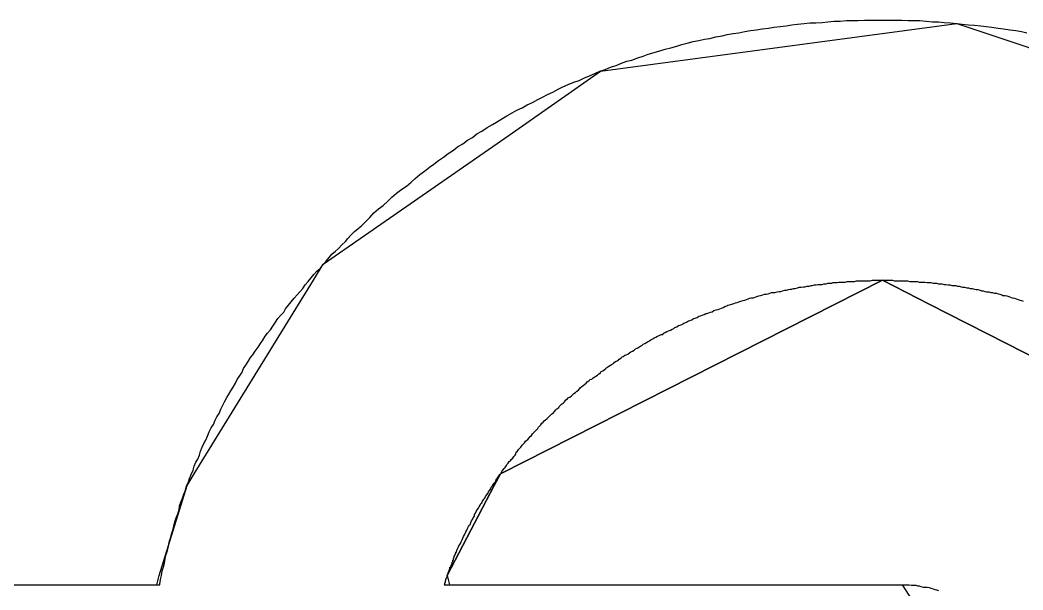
# Model space of a CAD drawing. Extents: x -69.4 to 29.6, y -21.9 to 37.7.
# Drawn here: x -53.025 to -51.3, y 24.12 to 25.101 of the extents above; entities that cross this region are included whole.
import ezdxf

# ---------------------------------------------------------------- set-up
doc = ezdxf.new("R2010")
doc.units = 0
doc.layers.add('gto', color=5, linetype='CONTINUOUS')

msp = doc.modelspace()

# ---------------------------------------------------------------- linework, layer by layer
at = {"layer": 'gto', "color": 5}
for points in [[(-53.026106, 24.129048), (-53.018106, 24.129048), (-53.011106, 24.129048), (-53.004106, 24.129048), (-52.996106, 24.129048), (-52.989106, 24.129048), (-52.981106, 24.129048), (-52.974106, 24.129048), (-52.967106, 24.129048), (-52.960106, 24.129048), (-52.953106, 24.129048), (-52.945106, 24.129048), (-52.938106, 24.129048), (-52.932106, 24.129048), (-52.925106, 24.129048), (-52.918106, 24.129048), (-52.911106, 24.129048), (-52.904106, 24.129048), (-52.898106, 24.129048), (-52.892106, 24.129048), (-52.886106, 24.129048), (-52.879106, 24.129048), (-52.873106, 24.129048), (-52.867106, 24.129048), (-52.861106, 24.129048), (-52.857106, 24.129048), (-52.851106, 24.129048), (-52.846106, 24.129048), (-52.840106, 24.129048), (-52.835106, 24.129048), (-52.831106, 24.129048), (-52.826106, 24.129048), (-52.822106, 24.129048), (-52.818106, 24.129048), (-52.814106, 24.129048), (-52.810106, 24.129048), (-52.807106, 24.129048), (-52.803106, 24.129048), (-52.800106, 24.129048), (-52.797106, 24.129048), (-52.795106, 24.129048), (-52.792106, 24.129048), (-52.790106, 24.129048), (-52.788106, 24.129048), (-52.787106, 24.129048), (-52.787106, 24.129048), (-52.786106, 24.129048), (-52.785106, 24.129048), (-52.784106, 24.129048), (-52.784106, 24.130048), (-52.783106, 24.138048), (-52.781106, 24.145048), (-52.780106, 24.153048), (-52.778106, 24.160048), (-52.776106, 24.166048), (-52.775106, 24.174048), (-52.773106, 24.181048), (-52.771106, 24.188048), (-52.769106, 24.195048), (-52.768106, 24.202048), (-52.766106, 24.209048), (-52.764106, 24.216048), (-52.762106, 24.223048), (-52.760106, 24.230048), (-52.758106, 24.237048), (-52.756106, 24.244048), (-52.753106, 24.251049), (-52.751106, 24.258049), (-52.750106, 24.265049), (-52.748105, 24.271049), (-52.745105, 24.278049), (-52.743105, 24.285049), (-52.740105, 24.292049), (-52.738105, 24.299049), (-52.735105, 24.306049), (-52.733105, 24.312049), (-52.730105, 24.319049), (-52.727105, 24.326049), (-52.725105, 24.333049), (-52.722105, 24.340049), (-52.719105, 24.345049), (-52.716105, 24.352049), (-52.714105, 24.359049), (-52.711105, 24.366049), (-52.708105, 24.373049), (-52.705105, 24.378049), (-52.702105, 24.385049), (-52.699105, 24.392049), (-52.696105, 24.399049), (-52.692105, 24.405049), (-52.689105, 24.412049), (-52.686105, 24.418049), (-52.682105, 24.424049), (-52.679105, 24.431049), (-52.676105, 24.438049), (-52.673105, 24.444049), (-52.669105, 24.451049), (-52.666105, 24.456049), (-52.662105, 24.463049), (-52.658105, 24.469049), (-52.654105, 24.476049), (-52.651105, 24.482049), (-52.647105, 24.488049), (-52.643105, 24.494049), (-52.640105, 24.501049), (-52.636105, 24.507049), (-52.632105, 24.513049), (-52.628105, 24.520049), (-52.624105, 24.525049), (-52.620105, 24.531049), (-52.615105, 24.538049), (-52.611105, 24.544049), (-52.607105, 24.550049), (-52.603105, 24.557049), (-52.599105, 24.562049), (-52.594105, 24.568049), (-52.590105, 24.574049), (-52.585105, 24.581049), (-52.581105, 24.587049), (-52.576105, 24.593049), (-52.571105, 24.598049), (-52.568105, 24.604049), (-52.563105, 24.610049), (-52.558105, 24.616049), (-52.553105, 24.622049), (-52.548105, 24.628049), (-52.543105, 24.633049), (-52.538105, 24.639049), (-52.534105, 24.645049), (-52.529105, 24.651049), (-52.524105, 24.657049), (-52.519105, 24.663049), (-52.514105, 24.669049), (-52.508105, 24.674049), (-52.503105, 24.680049), (-52.498105, 24.686049), (-52.493105, 24.692049), (-52.488105, 24.698049), (-52.482105, 24.703049), (-52.477105, 24.708049), (-52.471105, 24.714049), (-52.465105, 24.720049), (-52.461105, 24.725049), (-52.455105, 24.731049), (-52.449105, 24.737049), (-52.443105, 24.742049), (-52.437105, 24.747049), (-52.430105, 24.75405), (-52.423105, 24.76105), (-52.416105, 24.76905), (-52.408105, 24.77605), (-52.400105, 24.78205), (-52.392105, 24.78905), (-52.385105, 24.79605), (-52.377105, 24.80305), (-52.368105, 24.81005), (-52.360105, 24.81505), (-52.352105, 24.82205), (-52.345105, 24.82805), (-52.337105, 24.83505), (-52.329105, 24.84105), (-52.320105, 24.84805), (-52.313105, 24.85305), (-52.305105, 24.85905), (-52.296105, 24.86505), (-52.288105, 24.87105), (-52.279105, 24.87705), (-52.272105, 24.88305), (-52.263105, 24.88805), (-52.255105, 24.89405), (-52.246104, 24.89905), (-52.239104, 24.90505), (-52.230104, 24.91005), (-52.221104, 24.91605), (-52.212104, 24.92105), (-52.205104, 24.92505), (-52.196104, 24.93105), (-52.187104, 24.93605), (-52.178104, 24.94105), (-52.170104, 24.94605), (-52.161104, 24.95005), (-52.152104, 24.95505), (-52.143104, 24.95905), (-52.134104, 24.96405), (-52.126104, 24.96805), (-52.117104, 24.97305), (-52.108104, 24.97705), (-52.099104, 24.98205), (-52.091104, 24.98605), (-52.082104, 24.99005), (-52.072104, 24.99405), (-52.063104, 24.99705), (-52.055104, 25.00105), (-52.045104, 25.00505), (-52.036104, 25.00905), (-52.027104, 25.01305), (-52.018104, 25.01605), (-52.009104, 25.02005), (-51.999104, 25.02305), (-51.990104, 25.02705), (-51.981104, 25.03005), (-51.972104, 25.03205), (-51.962104, 25.03605), (-51.953104, 25.03905), (-51.944104, 25.04205), (-51.934104, 25.04505), (-51.924104, 25.04805), (-51.915104, 25.05105), (-51.905104, 25.05305), (-51.895104, 25.05605), (-51.886104, 25.05905), (-51.877104, 25.06105), (-51.867104, 25.06405), (-51.857104, 25.06605), (-51.847104, 25.06805), (-51.838104, 25.06905), (-51.828104, 25.07205), (-51.817104, 25.07405), (-51.808104, 25.07605), (-51.798104, 25.07805), (-51.788104, 25.07905), (-51.778104, 25.08105), (-51.768104, 25.08305), (-51.758104, 25.08405), (-51.748103, 25.08605), (-51.737103, 25.08705), (-51.728103, 25.08905), (-51.717103, 25.09005), (-51.707103, 25.09105), (-51.697103, 25.09305), (-51.687103, 25.09405), (-51.676103, 25.09505), (-51.666103, 25.09605), (-51.656103, 25.09605), (-51.645103, 25.09705), (-51.635103, 25.09805), (-51.625103, 25.09905), (-51.614103, 25.09905), (-51.603103, 25.10005), (-51.592103, 25.10005), (-51.583103, 25.10005), (-51.572103, 25.10105), (-51.561103, 25.10105), (-51.551103, 25.10105), (-51.540103, 25.10105), (-51.529103, 25.10105), (-51.518103, 25.10105), (-51.508103, 25.10105), (-51.497103, 25.10005), (-51.486103, 25.10005), (-51.477103, 25.10005), (-51.466103, 25.09905), (-51.455103, 25.09805), (-51.445103, 25.09805), (-51.435103, 25.09705), (-51.424103, 25.09605), (-51.413103, 25.09505), (-51.404103, 25.09405), (-51.393103, 25.09305), (-51.383103, 25.09205), (-51.372103, 25.09105), (-51.363103, 25.09005), (-51.353103, 25.08905), (-51.342103, 25.08705), (-51.333103, 25.08605), (-51.322103, 25.08405), (-51.312103, 25.08305), (-51.302103, 25.08105), (-51.293103, 25.07905)], [(-53.267107, 24.129048), (-52.789106, 24.129048), (-52.785106, 24.145048), (-52.737105, 24.300049), (-52.725105, 24.320049), (-52.520105, 24.653049), (-52.503105, 24.681049), (-52.183104, 24.90305), (-52.026104, 25.01305), (-51.413103, 25.09505), (-51.168102, 25.01305)], [(-52.026104, 25.01305), (-51.413103, 25.09505)], [(-51.413103, 25.09505), (-51.168102, 25.01305)], [(-52.183104, 24.90305), (-52.026104, 25.01305)], [(-52.503105, 24.681049), (-52.183104, 24.90305)], [(-52.520105, 24.653049), (-52.503105, 24.681049)], [(-52.725105, 24.320049), (-52.520105, 24.653049)], [(-51.541103, 24.653049), (-52.198104, 24.320049), (-52.209104, 24.300049), (-52.290105, 24.145048), (-52.286105, 24.129048), (-51.507103, 24.129048), (-51.496103, 24.111048), (-51.317103, 23.809048), (-51.397103, 23.736047), (-51.465103, 23.673047), (-51.580103, 23.669047), (-52.222104, 23.669047), (-52.292105, 23.661047), (-52.278105, 23.622047), (-52.103104, 23.368047), (-51.732103, 23.262047), (-51.380103, 23.161046), (-51.251103, 23.262047)], [(-52.198104, 24.320049), (-51.541103, 24.653049)], [(-51.605103, 24.650049), (-51.602103, 24.651049)], [(-51.602103, 24.651049), (-51.599103, 24.651049)], [(-51.599103, 24.651049), (-51.595103, 24.651049)], [(-51.595103, 24.651049), (-51.592103, 24.651049)], [(-51.592103, 24.651049), (-51.589103, 24.651049)], [(-51.589103, 24.651049), (-51.586103, 24.652049)], [(-51.586103, 24.652049), (-51.582103, 24.652049)], [(-51.582103, 24.652049), (-51.579103, 24.652049)], [(-51.579103, 24.652049), (-51.575103, 24.652049)], [(-51.575103, 24.652049), (-51.572103, 24.652049)], [(-51.572103, 24.652049), (-51.569103, 24.652049)], [(-51.569103, 24.652049), (-51.565103, 24.652049)], [(-51.565103, 24.652049), (-51.562103, 24.652049)], [(-51.562103, 24.652049), (-51.558103, 24.653049)], [(-51.558103, 24.653049), (-51.555103, 24.653049)], [(-51.555103, 24.653049), (-51.552103, 24.653049)], [(-51.552103, 24.653049), (-51.549103, 24.653049)], [(-51.549103, 24.653049), (-51.545103, 24.653049)], [(-51.545103, 24.653049), (-51.542103, 24.653049)], [(-51.542103, 24.653049), (-51.538103, 24.653049)], [(-50.966102, 24.360049), (-51.461103, 24.612049), (-51.541103, 24.653049)], [(-51.541103, 24.653049), (-51.461103, 24.612049)], [(-51.538103, 24.653049), (-51.535103, 24.653049)], [(-51.535103, 24.653049), (-51.531103, 24.653049)], [(-51.531103, 24.653049), (-51.528103, 24.653049)], [(-51.528103, 24.653049), (-51.524103, 24.653049)], [(-51.524103, 24.653049), (-51.521103, 24.652049)], [(-51.521103, 24.652049), (-51.518103, 24.652049)], [(-51.518103, 24.652049), (-51.515103, 24.652049)], [(-51.515103, 24.652049), (-51.511103, 24.652049)], [(-51.511103, 24.652049), (-51.508103, 24.652049)], [(-51.508103, 24.652049), (-51.504103, 24.652049)], [(-51.504103, 24.652049), (-51.501103, 24.652049)], [(-51.501103, 24.652049), (-51.498103, 24.652049)], [(-51.498103, 24.652049), (-51.494103, 24.651049)], [(-51.494103, 24.651049), (-51.491103, 24.651049)], [(-51.491103, 24.651049), (-51.487103, 24.651049)], [(-51.487103, 24.651049), (-51.484103, 24.651049)], [(-51.484103, 24.651049), (-51.481103, 24.651049)], [(-51.481103, 24.651049), (-51.478103, 24.650049)], [(-51.726103, 24.632049), (-51.722103, 24.633049)], [(-51.722103, 24.633049), (-51.719103, 24.634049)], [(-51.719103, 24.634049), (-51.716103, 24.634049)], [(-51.716103, 24.634049), (-51.713103, 24.635049)], [(-51.713103, 24.635049), (-51.709103, 24.636049)], [(-51.709103, 24.636049), (-51.706103, 24.636049)], [(-51.706103, 24.636049), (-51.703103, 24.637049)], [(-51.703103, 24.637049), (-51.700103, 24.638049)], [(-51.700103, 24.638049), (-51.697103, 24.638049)], [(-51.697103, 24.638049), (-51.694103, 24.639049)], [(-51.694103, 24.639049), (-51.691103, 24.639049)], [(-51.691103, 24.639049), (-51.687103, 24.640049)], [(-51.687103, 24.640049), (-51.684103, 24.641049)], [(-51.684103, 24.641049), (-51.681103, 24.641049)], [(-51.681103, 24.641049), (-51.677103, 24.642049)], [(-51.677103, 24.642049), (-51.674103, 24.642049)], [(-51.674103, 24.642049), (-51.671103, 24.643049)], [(-51.671103, 24.643049), (-51.667103, 24.643049)], [(-51.667103, 24.643049), (-51.664103, 24.644049)], [(-51.664103, 24.644049), (-51.662103, 24.644049)], [(-51.662103, 24.644049), (-51.658103, 24.645049)], [(-51.658103, 24.645049), (-51.655103, 24.645049)], [(-51.655103, 24.645049), (-51.652103, 24.646049)], [(-51.652103, 24.646049), (-51.648103, 24.646049)], [(-51.648103, 24.646049), (-51.645103, 24.646049)], [(-51.645103, 24.646049), (-51.642103, 24.647049)], [(-51.642103, 24.647049), (-51.638103, 24.647049)], [(-51.638103, 24.647049), (-51.635103, 24.648049)], [(-51.635103, 24.648049), (-51.632103, 24.648049)], [(-51.632103, 24.648049), (-51.628103, 24.648049)], [(-51.628103, 24.648049), (-51.626103, 24.649049)], [(-51.626103, 24.649049), (-51.622103, 24.649049)], [(-51.622103, 24.649049), (-51.619103, 24.649049)], [(-51.619103, 24.649049), (-51.616103, 24.650049)], [(-51.616103, 24.650049), (-51.612103, 24.650049)], [(-51.612103, 24.650049), (-51.609103, 24.650049)], [(-51.609103, 24.650049), (-51.605103, 24.650049)], [(-51.478103, 24.650049), (-51.475103, 24.650049)], [(-51.475103, 24.650049), (-51.471103, 24.650049)], [(-51.471103, 24.650049), (-51.468103, 24.650049)], [(-51.468103, 24.650049), (-51.464103, 24.649049)], [(-51.464103, 24.649049), (-51.461103, 24.649049)], [(-51.461103, 24.649049), (-51.458103, 24.649049)], [(-51.458103, 24.649049), (-51.454103, 24.648049)], [(-51.454103, 24.648049), (-51.451103, 24.648049)], [(-51.451103, 24.648049), (-51.448103, 24.648049)], [(-51.448103, 24.648049), (-51.445103, 24.647049)], [(-51.445103, 24.647049), (-51.442103, 24.647049)], [(-51.442103, 24.647049), (-51.439103, 24.647049)], [(-51.439103, 24.647049), (-51.435103, 24.646049)], [(-51.435103, 24.646049), (-51.432103, 24.646049)], [(-51.432103, 24.646049), (-51.428103, 24.645049)], [(-51.428103, 24.645049), (-51.425103, 24.645049)], [(-51.425103, 24.645049), (-51.422103, 24.644049)], [(-51.422103, 24.644049), (-51.419103, 24.644049)], [(-51.419103, 24.644049), (-51.415103, 24.644049)], [(-51.415103, 24.644049), (-51.412103, 24.643049)], [(-51.412103, 24.643049), (-51.409103, 24.643049)], [(-51.409103, 24.643049), (-51.406103, 24.642049)], [(-51.406103, 24.642049), (-51.403103, 24.641049)], [(-51.403103, 24.641049), (-51.400103, 24.641049)], [(-51.400103, 24.641049), (-51.396103, 24.640049)], [(-51.396103, 24.640049), (-51.393103, 24.640049)], [(-51.393103, 24.640049), (-51.390103, 24.639049)], [(-51.390103, 24.639049), (-51.387103, 24.639049)], [(-51.387103, 24.639049), (-51.383103, 24.638049)], [(-51.383103, 24.638049), (-51.380103, 24.637049)], [(-51.380103, 24.637049), (-51.377103, 24.637049)], [(-51.377103, 24.637049), (-51.373103, 24.636049)], [(-51.373103, 24.636049), (-51.371103, 24.635049)], [(-51.371103, 24.635049), (-51.368103, 24.635049)], [(-51.368103, 24.635049), (-51.365103, 24.634049)], [(-51.365103, 24.634049), (-51.362103, 24.633049)], [(-51.362103, 24.633049), (-51.358103, 24.633049)], [(-51.358103, 24.633049), (-51.355103, 24.632049)], [(-51.791104, 24.615049), (-51.788104, 24.616049)], [(-51.788104, 24.616049), (-51.785104, 24.617049)], [(-51.785104, 24.617049), (-51.781104, 24.618049)], [(-51.781104, 24.618049), (-51.778104, 24.619049)], [(-51.778104, 24.619049), (-51.775104, 24.620049)], [(-51.775104, 24.620049), (-51.772104, 24.621049)], [(-51.772104, 24.621049), (-51.770104, 24.622049)], [(-51.770104, 24.622049), (-51.767104, 24.623049)], [(-51.767104, 24.623049), (-51.763104, 24.623049)], [(-51.763104, 24.623049), (-51.760104, 24.624049)], [(-51.760104, 24.624049), (-51.757104, 24.625049)], [(-51.757104, 24.625049), (-51.754104, 24.626049)], [(-51.754104, 24.626049), (-51.751104, 24.627049)], [(-51.751104, 24.627049), (-51.747103, 24.628049)], [(-51.747103, 24.628049), (-51.744103, 24.629049)], [(-51.744103, 24.629049), (-51.741103, 24.629049)], [(-51.741103, 24.629049), (-51.738103, 24.630049)], [(-51.738103, 24.630049), (-51.735103, 24.631049)], [(-51.735103, 24.631049), (-51.732103, 24.632049)], [(-51.732103, 24.632049), (-51.729103, 24.632049)], [(-51.729103, 24.632049), (-51.726103, 24.632049)], [(-51.355103, 24.632049), (-51.352103, 24.632049)], [(-51.352103, 24.632049), (-51.349103, 24.631049)], [(-51.349103, 24.631049), (-51.345103, 24.631049)], [(-51.345103, 24.631049), (-51.342103, 24.630049)], [(-51.342103, 24.630049), (-51.339103, 24.629049)], [(-51.339103, 24.629049), (-51.336103, 24.628049)], [(-51.336103, 24.628049), (-51.334103, 24.627049)], [(-51.334103, 24.627049), (-51.330103, 24.627049)], [(-51.330103, 24.627049), (-51.327103, 24.626049)], [(-51.327103, 24.626049), (-51.324103, 24.625049)], [(-51.324103, 24.625049), (-51.321103, 24.624049)], [(-51.321103, 24.624049), (-51.318103, 24.623049)], [(-51.318103, 24.623049), (-51.314103, 24.622049)], [(-51.314103, 24.622049), (-51.311103, 24.621049)], [(-51.311103, 24.621049), (-51.308103, 24.620049)], [(-51.308103, 24.620049), (-51.305103, 24.619049)], [(-51.305103, 24.619049), (-51.302103, 24.618049)], [(-51.302103, 24.618049), (-51.299103, 24.617049)], [(-51.837104, 24.598049), (-51.834104, 24.599049)], [(-51.834104, 24.599049), (-51.831104, 24.601049)], [(-51.831104, 24.601049), (-51.827104, 24.602049)], [(-51.827104, 24.602049), (-51.824104, 24.603049)], [(-51.824104, 24.603049), (-51.821104, 24.604049)], [(-51.821104, 24.604049), (-51.818104, 24.605049)], [(-51.818104, 24.605049), (-51.815104, 24.606049)], [(-51.815104, 24.606049), (-51.812104, 24.608049)], [(-51.812104, 24.608049), (-51.809104, 24.609049)], [(-51.809104, 24.609049), (-51.807104, 24.610049)], [(-51.807104, 24.610049), (-51.804104, 24.611049)], [(-51.804104, 24.611049), (-51.800104, 24.612049)], [(-51.800104, 24.612049), (-51.797104, 24.613049)], [(-51.797104, 24.613049), (-51.794104, 24.614049)], [(-51.794104, 24.614049), (-51.791104, 24.615049)], [(-51.461103, 24.612049), (-50.966102, 24.360049)], [(-51.878104, 24.581049), (-51.875104, 24.583049)], [(-51.875104, 24.583049), (-51.872104, 24.584049)], [(-51.872104, 24.584049), (-51.869104, 24.585049)], [(-51.869104, 24.585049), (-51.866104, 24.587049)], [(-51.866104, 24.587049), (-51.863104, 24.588049)], [(-51.863104, 24.588049), (-51.860104, 24.589049)], [(-51.860104, 24.589049), (-51.857104, 24.591049)], [(-51.857104, 24.591049), (-51.854104, 24.592049)], [(-51.854104, 24.592049), (-51.851104, 24.593049)], [(-51.851104, 24.593049), (-51.848104, 24.594049)], [(-51.848104, 24.594049), (-51.845104, 24.596049)], [(-51.845104, 24.596049), (-51.843104, 24.596049)], [(-51.843104, 24.596049), (-51.840104, 24.597049)], [(-51.840104, 24.597049), (-51.837104, 24.598049)], [(-51.915104, 24.563049), (-51.912104, 24.565049)], [(-51.912104, 24.565049), (-51.909104, 24.566049)], [(-51.909104, 24.566049), (-51.906104, 24.567049)], [(-51.906104, 24.567049), (-51.903104, 24.569049)], [(-51.903104, 24.569049), (-51.900104, 24.570049)], [(-51.900104, 24.570049), (-51.898104, 24.572049)], [(-51.898104, 24.572049), (-51.895104, 24.573049)], [(-51.895104, 24.573049), (-51.892104, 24.575049)], [(-51.892104, 24.575049), (-51.889104, 24.576049)], [(-51.889104, 24.576049), (-51.886104, 24.577049)], [(-51.886104, 24.577049), (-51.883104, 24.579049)], [(-51.883104, 24.579049), (-51.881104, 24.580049)], [(-51.881104, 24.580049), (-51.878104, 24.581049)], [(-51.947104, 24.546049), (-51.945104, 24.547049)], [(-51.945104, 24.547049), (-51.942104, 24.549049)], [(-51.942104, 24.549049), (-51.939104, 24.551049)], [(-51.939104, 24.551049), (-51.936104, 24.552049)], [(-51.936104, 24.552049), (-51.934104, 24.554049)], [(-51.934104, 24.554049), (-51.931104, 24.555049)], [(-51.931104, 24.555049), (-51.928104, 24.557049)], [(-51.928104, 24.557049), (-51.925104, 24.558049)], [(-51.925104, 24.558049), (-51.922104, 24.560049)], [(-51.922104, 24.560049), (-51.919104, 24.560049)], [(-51.919104, 24.560049), (-51.917104, 24.562049)], [(-51.917104, 24.562049), (-51.915104, 24.563049)], [(-51.976104, 24.528049), (-51.974104, 24.530049)], [(-51.974104, 24.530049), (-51.971104, 24.531049)], [(-51.971104, 24.531049), (-51.968104, 24.533049)], [(-51.968104, 24.533049), (-51.966104, 24.535049)], [(-51.966104, 24.535049), (-51.963104, 24.536049)], [(-51.963104, 24.536049), (-51.960104, 24.538049)], [(-51.960104, 24.538049), (-51.957104, 24.540049)], [(-51.957104, 24.540049), (-51.955104, 24.541049)], [(-51.955104, 24.541049), (-51.953104, 24.543049)], [(-51.953104, 24.543049), (-51.950104, 24.544049)], [(-51.950104, 24.544049), (-51.947104, 24.546049)], [(-52.002104, 24.512049), (-51.999104, 24.514049)], [(-51.999104, 24.514049), (-51.996104, 24.515049)], [(-51.996104, 24.515049), (-51.994104, 24.517049)], [(-51.994104, 24.517049), (-51.991104, 24.519049)], [(-51.991104, 24.519049), (-51.989104, 24.521049)], [(-51.989104, 24.521049), (-51.987104, 24.522049)], [(-51.987104, 24.522049), (-51.984104, 24.524049)], [(-51.984104, 24.524049), (-51.982104, 24.525049)], [(-51.982104, 24.525049), (-51.979104, 24.526049)], [(-51.979104, 24.526049), (-51.976104, 24.528049)], [(-52.026104, 24.494049), (-52.025104, 24.496049)], [(-52.025104, 24.496049), (-52.022104, 24.497049)], [(-52.022104, 24.497049), (-52.020104, 24.499049)], [(-52.020104, 24.499049), (-52.017104, 24.501049)], [(-52.017104, 24.501049), (-52.015104, 24.503049)], [(-52.015104, 24.503049), (-52.012104, 24.505049)], [(-52.012104, 24.505049), (-52.009104, 24.507049)], [(-52.009104, 24.507049), (-52.007104, 24.508049)], [(-52.007104, 24.508049), (-52.004104, 24.510049)], [(-52.004104, 24.510049), (-52.002104, 24.512049)], [(-52.051104, 24.476049), (-52.049104, 24.478049)], [(-52.049104, 24.478049), (-52.046104, 24.480049)], [(-52.046104, 24.480049), (-52.044104, 24.482049)], [(-52.044104, 24.482049), (-52.041104, 24.483049)], [(-52.041104, 24.483049), (-52.039104, 24.485049)], [(-52.039104, 24.485049), (-52.036104, 24.487049)], [(-52.036104, 24.487049), (-52.034104, 24.488049)], [(-52.034104, 24.488049), (-52.031104, 24.490049)], [(-52.031104, 24.490049), (-52.029104, 24.492049)], [(-52.029104, 24.492049), (-52.026104, 24.494049)], [(-52.069104, 24.460049), (-52.067104, 24.462049)], [(-52.067104, 24.462049), (-52.064104, 24.464049)], [(-52.064104, 24.464049), (-52.062104, 24.466049)], [(-52.062104, 24.466049), (-52.061104, 24.468049)], [(-52.061104, 24.468049), (-52.058104, 24.470049)], [(-52.058104, 24.470049), (-52.056104, 24.472049)], [(-52.056104, 24.472049), (-52.053104, 24.474049)], [(-52.053104, 24.474049), (-52.051104, 24.476049)], [(-52.090104, 24.442049), (-52.088104, 24.444049)], [(-52.088104, 24.444049), (-52.086104, 24.447049)], [(-52.086104, 24.447049), (-52.083104, 24.449049)], [(-52.083104, 24.449049), (-52.081104, 24.451049)], [(-52.081104, 24.451049), (-52.079104, 24.452049)], [(-52.079104, 24.452049), (-52.076104, 24.454049)], [(-52.076104, 24.454049), (-52.074104, 24.456049)], [(-52.074104, 24.456049), (-52.072104, 24.458049)], [(-52.072104, 24.458049), (-52.069104, 24.460049)], [(-52.107104, 24.425049), (-52.105104, 24.427049)], [(-52.105104, 24.427049), (-52.103104, 24.430049)], [(-52.103104, 24.430049), (-52.101104, 24.432049)], [(-52.101104, 24.432049), (-52.098104, 24.434049)], [(-52.098104, 24.434049), (-52.097104, 24.436049)], [(-52.097104, 24.436049), (-52.095104, 24.438049)], [(-52.095104, 24.438049), (-52.093104, 24.440049)], [(-52.093104, 24.440049), (-52.090104, 24.442049)], [(-52.127104, 24.407049), (-52.125104, 24.409049)], [(-52.125104, 24.409049), (-52.123104, 24.411049)], [(-52.123104, 24.411049), (-52.121104, 24.413049)], [(-52.121104, 24.413049), (-52.118104, 24.415049)], [(-52.118104, 24.415049), (-52.116104, 24.417049)], [(-52.116104, 24.417049), (-52.114104, 24.419049)], [(-52.114104, 24.419049), (-52.112104, 24.421049)], [(-52.112104, 24.421049), (-52.110104, 24.423049)], [(-52.110104, 24.423049), (-52.107104, 24.425049)], [(-52.141104, 24.391049), (-52.139104, 24.393049)], [(-52.139104, 24.393049), (-52.137104, 24.395049)], [(-52.137104, 24.395049), (-52.134104, 24.398049)], [(-52.134104, 24.398049), (-52.133104, 24.400049)], [(-52.133104, 24.400049), (-52.131104, 24.402049)], [(-52.131104, 24.402049), (-52.129104, 24.404049)], [(-52.129104, 24.404049), (-52.127104, 24.407049)], [(-52.157104, 24.373049), (-52.155104, 24.376049)], [(-52.155104, 24.376049), (-52.153104, 24.378049)], [(-52.153104, 24.378049), (-52.151104, 24.379049)], [(-52.151104, 24.379049), (-52.149104, 24.382049)], [(-52.149104, 24.382049), (-52.147104, 24.384049)], [(-52.147104, 24.384049), (-52.145104, 24.386049)], [(-52.145104, 24.386049), (-52.143104, 24.389049)], [(-52.143104, 24.389049), (-52.141104, 24.391049)], [(-52.172104, 24.354049), (-52.171104, 24.357049)], [(-52.171104, 24.357049), (-52.169104, 24.359049)], [(-52.169104, 24.359049), (-52.167104, 24.362049)], [(-52.167104, 24.362049), (-52.165104, 24.364049)], [(-52.165104, 24.364049), (-52.163104, 24.366049)], [(-52.163104, 24.366049), (-52.161104, 24.369049)], [(-52.161104, 24.369049), (-52.159104, 24.371049)], [(-52.159104, 24.371049), (-52.157104, 24.373049)], [(-52.185104, 24.338049), (-52.183104, 24.341049)], [(-52.183104, 24.341049), (-52.181104, 24.342049)], [(-52.181104, 24.342049), (-52.179104, 24.345049)], [(-52.179104, 24.345049), (-52.177104, 24.347049)], [(-52.177104, 24.347049), (-52.175104, 24.350049)], [(-52.175104, 24.350049), (-52.173104, 24.352049)], [(-52.173104, 24.352049), (-52.172104, 24.354049)], [(-52.197104, 24.321049), (-52.196104, 24.324049)], [(-52.196104, 24.324049), (-52.194104, 24.326049)], [(-52.194104, 24.326049), (-52.192104, 24.329049)], [(-52.192104, 24.329049), (-52.190104, 24.331049)], [(-52.190104, 24.331049), (-52.188104, 24.334049)], [(-52.188104, 24.334049), (-52.187104, 24.336049)], [(-52.187104, 24.336049), (-52.185104, 24.338049)], [(-52.737105, 24.300049), (-52.725105, 24.320049)], [(-52.209104, 24.300049), (-52.198104, 24.320049)], [(-52.209104, 24.304049), (-52.207104, 24.306049)], [(-52.207104, 24.306049), (-52.206104, 24.308049)], [(-52.206104, 24.308049), (-52.205104, 24.311049)], [(-52.205104, 24.311049), (-52.203104, 24.313049)], [(-52.203104, 24.313049), (-52.201104, 24.316049)], [(-52.201104, 24.316049), (-52.199104, 24.319049)], [(-52.199104, 24.319049), (-52.197104, 24.321049)], [(-52.785106, 24.145048), (-52.737105, 24.300049)], [(-52.290105, 24.145048), (-52.209104, 24.300049)], [(-52.220104, 24.286049), (-52.219104, 24.289049)], [(-52.219104, 24.289049), (-52.217104, 24.291049)], [(-52.217104, 24.291049), (-52.215104, 24.294049)], [(-52.215104, 24.294049), (-52.214104, 24.297049)], [(-52.214104, 24.297049), (-52.212104, 24.299049)], [(-52.212104, 24.299049), (-52.210104, 24.302049)], [(-52.210104, 24.302049), (-52.209104, 24.304049)], [(-52.230104, 24.270049), (-52.229104, 24.273049)], [(-52.229104, 24.273049), (-52.227104, 24.276049)], [(-52.227104, 24.276049), (-52.225104, 24.278049)], [(-52.225104, 24.278049), (-52.224104, 24.281049)], [(-52.224104, 24.281049), (-52.222104, 24.283049)], [(-52.222104, 24.283049), (-52.220104, 24.286049)], [(-52.241104, 24.252049), (-52.240104, 24.255049)], [(-52.240104, 24.255049), (-52.238104, 24.258049)], [(-52.238104, 24.258049), (-52.236104, 24.261049)], [(-52.236104, 24.261049), (-52.235104, 24.263049)], [(-52.235104, 24.263049), (-52.233104, 24.266049)], [(-52.233104, 24.266049), (-52.232104, 24.269049)], [(-52.232104, 24.269049), (-52.230104, 24.270049)], [(-52.249104, 24.236048), (-52.248104, 24.239048)], [(-52.248104, 24.239048), (-52.246104, 24.241048)], [(-52.246104, 24.241048), (-52.245104, 24.244048)], [(-52.245104, 24.244048), (-52.243104, 24.247048)], [(-52.243104, 24.250049), (-52.241104, 24.252049)], [(-52.243104, 24.247048), (-52.243104, 24.250049)], [(-52.259105, 24.217048), (-52.258105, 24.220048)], [(-52.258105, 24.220048), (-52.256105, 24.223048)], [(-52.256105, 24.223048), (-52.255105, 24.226048)], [(-52.255105, 24.226048), (-52.253105, 24.229048)], [(-52.253105, 24.229048), (-52.252105, 24.231048)], [(-52.252105, 24.231048), (-52.250105, 24.233048)], [(-52.250105, 24.233048), (-52.249104, 24.236048)], [(-52.267105, 24.200048), (-52.266105, 24.203048)], [(-52.266105, 24.203048), (-52.264105, 24.206048)], [(-52.264105, 24.206048), (-52.263105, 24.209048)], [(-52.263105, 24.209048), (-52.262105, 24.212048)], [(-52.262105, 24.212048), (-52.260105, 24.215048)], [(-52.260105, 24.215048), (-52.259105, 24.217048)], [(-52.275105, 24.185048), (-52.274105, 24.185048)], [(-52.275105, 24.184048), (-52.275105, 24.185048)], [(-52.274105, 24.187048), (-52.273105, 24.187048)], [(-52.274105, 24.186048), (-52.274105, 24.187048)], [(-52.274105, 24.185048), (-52.274105, 24.186048)], [(-52.273105, 24.189048), (-52.272105, 24.190048)], [(-52.273105, 24.188048), (-52.273105, 24.189048)], [(-52.273105, 24.187048), (-52.273105, 24.188048)], [(-52.272105, 24.191048), (-52.271105, 24.193048)], [(-52.272105, 24.190048), (-52.272105, 24.191048)], [(-52.271105, 24.193048), (-52.270105, 24.196048)], [(-52.270105, 24.196048), (-52.268105, 24.198048)], [(-52.268105, 24.198048), (-52.267105, 24.200048)], [(-52.281105, 24.168048), (-52.280105, 24.169048)], [(-52.281105, 24.167048), (-52.281105, 24.168048)], [(-52.280105, 24.171048), (-52.279105, 24.171048)], [(-52.280105, 24.170048), (-52.280105, 24.171048)], [(-52.280105, 24.169048), (-52.280105, 24.170048)], [(-52.279105, 24.175048), (-52.278105, 24.176048)], [(-52.279105, 24.174048), (-52.279105, 24.175048)], [(-52.279105, 24.173048), (-52.279105, 24.174048)], [(-52.279105, 24.173048), (-52.279105, 24.173048)], [(-52.279105, 24.172048), (-52.279105, 24.173048)], [(-52.279105, 24.171048), (-52.279105, 24.172048)], [(-52.278105, 24.178048), (-52.277105, 24.178048)], [(-52.278105, 24.177048), (-52.278105, 24.178048)], [(-52.278105, 24.176048), (-52.278105, 24.177048)], [(-52.277105, 24.180048), (-52.276105, 24.180048)], [(-52.277105, 24.179048), (-52.277105, 24.180048)], [(-52.277105, 24.178048), (-52.277105, 24.179048)], [(-52.276105, 24.182048), (-52.275105, 24.183048)], [(-52.276105, 24.181048), (-52.276105, 24.182048)], [(-52.276105, 24.180048), (-52.276105, 24.181048)], [(-52.275105, 24.183048), (-52.275105, 24.184048)], [(-52.288105, 24.150048), (-52.287105, 24.151048)], [(-52.288105, 24.149048), (-52.288105, 24.150048)], [(-52.287105, 24.153048), (-52.286105, 24.154048)], [(-52.287105, 24.152048), (-52.287105, 24.153048)], [(-52.287105, 24.151048), (-52.287105, 24.152048)], [(-52.286105, 24.156048), (-52.285105, 24.157048)], [(-52.286105, 24.155048), (-52.286105, 24.156048)], [(-52.286105, 24.154048), (-52.286105, 24.155048)], [(-52.285105, 24.159048), (-52.284105, 24.159048)], [(-52.285105, 24.158048), (-52.285105, 24.159048)], [(-52.285105, 24.157048), (-52.285105, 24.158048)], [(-52.284105, 24.160048), (-52.283105, 24.161048)], [(-52.284105, 24.160048), (-52.284105, 24.160048)], [(-52.284105, 24.159048), (-52.284105, 24.160048)], [(-52.283105, 24.163048), (-52.282105, 24.163048)], [(-52.283105, 24.162048), (-52.283105, 24.163048)], [(-52.283105, 24.161048), (-52.283105, 24.162048)], [(-52.282105, 24.165048), (-52.281105, 24.166048)], [(-52.282105, 24.164048), (-52.282105, 24.165048)], [(-52.282105, 24.163048), (-52.282105, 24.164048)], [(-52.281105, 24.166048), (-52.281105, 24.167048)], [(-52.789106, 24.129048), (-52.785106, 24.145048)], [(-52.294105, 24.132048), (-52.293105, 24.133048)], [(-52.293105, 24.136048), (-52.292105, 24.136048)], [(-52.293105, 24.135048), (-52.293105, 24.136048)], [(-52.293105, 24.134048), (-52.293105, 24.135048)], [(-52.293105, 24.133048), (-52.293105, 24.134048)], [(-52.292105, 24.139048), (-52.291105, 24.140048)], [(-52.292105, 24.138048), (-52.292105, 24.139048)], [(-52.292105, 24.137048), (-52.292105, 24.138048)], [(-52.292105, 24.136048), (-52.292105, 24.137048)], [(-52.291105, 24.141048), (-52.290105, 24.142048)], [(-52.291105, 24.140048), (-52.291105, 24.141048)], [(-52.290105, 24.145048), (-52.286105, 24.129048)], [(-52.290105, 24.145048), (-52.289105, 24.145048)], [(-52.290105, 24.144048), (-52.290105, 24.145048)], [(-52.290105, 24.143048), (-52.290105, 24.144048)], [(-52.290105, 24.142048), (-52.290105, 24.143048)], [(-52.289105, 24.147048), (-52.288105, 24.148048)], [(-52.289105, 24.146048), (-52.289105, 24.147048)], [(-52.289105, 24.145048), (-52.289105, 24.146048)], [(-52.288105, 24.148048), (-52.288105, 24.149048)], [(-52.295105, 24.129048), (-52.294105, 24.130048)], [(-52.295105, 24.129048), (-52.294105, 24.129048), (-52.292105, 24.129048), (-52.291105, 24.129048), (-52.288105, 24.129048), (-52.286105, 24.129048), (-52.283105, 24.129048), (-52.279105, 24.129048), (-52.276105, 24.129048), (-52.272105, 24.129048), (-52.267105, 24.129048), (-52.262105, 24.129048), (-52.256105, 24.129048), (-52.250105, 24.129048), (-52.244104, 24.129048), (-52.238104, 24.129048), (-52.231104, 24.129048), (-52.224104, 24.129048), (-52.216104, 24.129048), (-52.208104, 24.129048), (-52.201104, 24.129048), (-52.192104, 24.129048), (-52.183104, 24.129048), (-52.174104, 24.129048), (-52.166104, 24.129048), (-52.156104, 24.129048), (-52.146104, 24.129048), (-52.136104, 24.129048), (-52.127104, 24.129048), (-52.117104, 24.129048), (-52.106104, 24.129048), (-52.096104, 24.129048), (-52.085104, 24.129048), (-52.074104, 24.129048), (-52.062104, 24.129048), (-52.052104, 24.129048), (-52.040104, 24.129048), (-52.028104, 24.129048), (-52.017104, 24.129048), (-52.005104, 24.129048), (-51.993104, 24.129048), (-51.982104, 24.129048), (-51.970104, 24.129048), (-51.958104, 24.129048), (-51.946104, 24.129048), (-51.934104, 24.129048), (-51.921104, 24.129048), (-51.910104, 24.129048), (-51.897104, 24.129048), (-51.885104, 24.129048), (-51.874104, 24.129048), (-51.861104, 24.129048), (-51.849104, 24.129048), (-51.837104, 24.129048), (-51.825104, 24.129048), (-51.813104, 24.129048), (-51.802104, 24.129048), (-51.790104, 24.129048), (-51.778104, 24.129048), (-51.767104, 24.129048), (-51.755104, 24.129048), (-51.744103, 24.129048), (-51.733103, 24.129048), (-51.722103, 24.129048), (-51.711103, 24.129048), (-51.700103, 24.129048), (-51.690103, 24.129048), (-51.679103, 24.129048), (-51.669103, 24.129048), (-51.660103, 24.129048), (-51.650103, 24.129048), (-51.640103, 24.129048), (-51.631103, 24.129048), (-51.622103, 24.129048), (-51.613103, 24.129048), (-51.605103, 24.129048), (-51.596103, 24.129048), (-51.589103, 24.129048), (-51.581103, 24.129048), (-51.574103, 24.129048), (-51.567103, 24.129048), (-51.560103, 24.129048), (-51.554103, 24.129048), (-51.548103, 24.129048), (-51.543103, 24.129048), (-51.537103, 24.129048), (-51.532103, 24.129048), (-51.528103, 24.129048), (-51.523103, 24.129048), (-51.520103, 24.129048), (-51.517103, 24.129048), (-51.515103, 24.129048), (-51.512103, 24.129048), (-51.510103, 24.129048), (-51.509103, 24.129048), (-51.508103, 24.129048), (-51.507103, 24.129048), (-51.505103, 24.129048), (-51.502103, 24.129048), (-51.498103, 24.129048), (-51.495103, 24.129048), (-51.491103, 24.128048), (-51.487103, 24.128048), (-51.484103, 24.128048), (-51.481103, 24.127048), (-51.478103, 24.127048), (-51.475103, 24.126048), (-51.471103, 24.125048), (-51.468103, 24.125048), (-51.464103, 24.125048), (-51.461103, 24.124048), (-51.458103, 24.123048), (-51.454103, 24.122048), (-51.451103, 24.121048), (-51.448103, 24.120048), (-51.445103, 24.119048)], [(-52.294105, 24.131048), (-52.294105, 24.132048)], [(-52.294105, 24.130048), (-52.294105, 24.131048)], [(-51.507103, 24.129048), (-51.496103, 24.111048)]]:
    msp.add_lwpolyline(points, dxfattribs=at)

doc.saveas('drawing.dxf')
